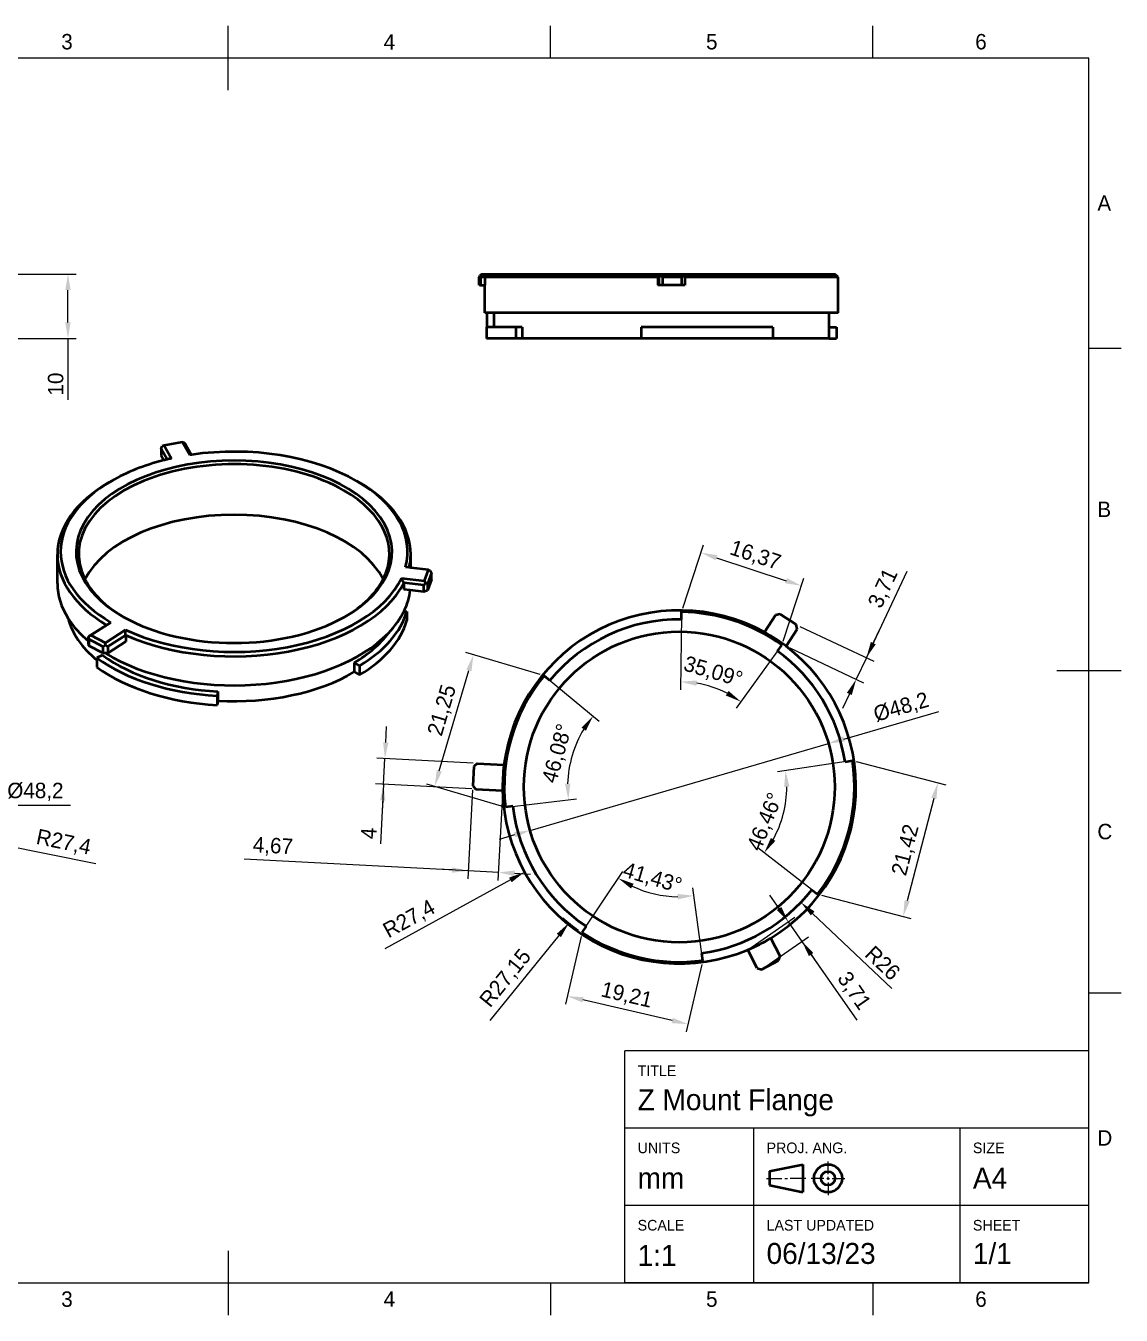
# Model space of a CAD drawing. Header units: millimetres. Extents: x 15 to 292, y 5 to 205.
# Drawn here: x 122.1 to 292, y 5 to 205 of the extents above; entities that cross this region are included whole.
import ezdxf

# ---------------------------------------------------------------- set-up
doc = ezdxf.new("R2010")
doc.units = ezdxf.units.MM
for name, color, linetype in [('Annotations', 7, 'Continuous'), ('Border', 7, 'Continuous'), ('Geometries', 7, 'Continuous')]:
    doc.layers.add(name, color=color, linetype=linetype)
doc.styles.add('Shapr0', font='txt', dxfattribs={"height": 2.3925})
doc.styles.add('Shapr1', font='txt', dxfattribs={"height": 2.3925})
doc.styles.add('Shapr2', font='txt', dxfattribs={"height": 2.3925})
doc.styles.add('Shapr4', font='txt', dxfattribs={"height": 2.3925})
doc.styles.add('Shapr6', font='txt', dxfattribs={"height": 2.3925})
doc.dimstyles.new('ISO-25', dxfattribs={"dimtxt": 2.5, "dimasz": 2.5, "dimexe": 1.25, "dimexo": 0.625, "dimtad": 1, "dimtxsty": 'Standard', "dimcen": 2.5, "dimadec": 0, "dimazin": 0, "dimtfac": 1, "dimtmove": 0, "dimatfit": 3, "dimfxl": 1, "dimarcsym": 0})

# ---------------------------------------------------------------- blocks, each defined once
blk = doc.blocks.new('*D2')
at = {"layer": 'Annotations', "color": 0, "linetype": 'Continuous', "lineweight": 15}
for p, q in [((62.47, 84.05), (59.97, 84.05)), ((64.97, 84.05), (113.17, 84.05)), ((129.02, 84.05), (115.67, 84.05))]:
    blk.add_line(p, q, dxfattribs=at)
at = {"layer": 'Annotations', "color": 0}
for points in [[(62.47, 83.63), (62.47, 84.47), (64.97, 84.05)], [(115.67, 84.47), (115.67, 83.63), (113.17, 84.05)]]:
    blk.add_solid(points, dxfattribs=at)
at = {"layer": 'Defpoints', "color": 0}
for p in [(64.97, 84.05), (113.17, 84.05)]:
    blk.add_point(p, dxfattribs=at)
at = {"layer": 'Annotations', "color": 0, "lineweight": 15, "insert": (123.6, 86.17), "char_height": 2.3925, "attachment_point": 5, "style": 'Shapr4'}
blk.add_mtext('\\A1;%%c48,2', dxfattribs=at)
blk = doc.blocks.new('*D3')
at = {"layer": 'Annotations', "color": 0, "linetype": 'Continuous', "lineweight": 15}
blk.add_line((118.36, 78.03), (132.96, 75.04), dxfattribs=at)
at = {"layer": 'Annotations', "color": 0}
blk.add_solid([(118.44, 78.44), (118.27, 77.63), (115.91, 78.54)], dxfattribs=at)
at = {"layer": 'Defpoints', "color": 0}
for p in [(89.07, 84.05), (115.91, 78.54)]:
    blk.add_point(p, dxfattribs=at)
at = {"layer": 'Annotations', "color": 0, "lineweight": 15, "insert": (127.96, 78.23), "char_height": 2.393, "attachment_point": 5, "rotation": 348.3945, "style": 'Shapr4'}
blk.add_mtext('\\A1;R27,4', dxfattribs=at)
blk = doc.blocks.new('*D4')
at = {"layer": 'Annotations', "color": 0, "linetype": 'Continuous', "lineweight": 15}
for p, q in [((177.94, 93.83), (178.07, 96.32)), ((191.48, 90.61), (176.56, 91.39)), ((177.6, 87.33), (177.81, 91.33)), ((191.27, 86.62), (176.35, 87.4)), ((177.6, 87.33), (177.11, 78.09)), ((177.47, 84.84), (177.34, 82.34))]:
    blk.add_line(p, q, dxfattribs=at)
at = {"layer": 'Annotations', "color": 0}
for points in [[(177.52, 93.85), (178.35, 93.8), (177.81, 91.33)], [(177.88, 84.82), (177.05, 84.86), (177.6, 87.33)]]:
    blk.add_solid(points, dxfattribs=at)
at = {"layer": 'Defpoints', "color": 0}
for p in [(177.81, 91.33), (192.11, 90.58), (191.9, 86.59)]:
    blk.add_point(p, dxfattribs=at)
at = {"layer": 'Annotations', "color": 0, "lineweight": 15, "insert": (175.3, 79.74), "char_height": 2.393, "attachment_point": 5, "rotation": 87, "style": 'Shapr6'}
blk.add_mtext('\\A1;4', dxfattribs=at)
blk = doc.blocks.new('*D5')
at = {"layer": 'Annotations', "color": 0, "linetype": 'Continuous', "lineweight": 15}
blk.add_line((197.26, 72.52), (177.8, 61.81), dxfattribs=at)
at = {"layer": 'Annotations', "color": 0}
blk.add_solid([(197.46, 72.15), (197.06, 72.88), (199.45, 73.73)], dxfattribs=at)
at = {"layer": 'Defpoints', "color": 0}
for p in [(223.46, 86.93), (199.45, 73.73)]:
    blk.add_point(p, dxfattribs=at)
at = {"layer": 'Annotations', "color": 0, "lineweight": 15, "insert": (181.63, 66.34), "char_height": 2.393, "attachment_point": 5, "rotation": 28.8217, "style": 'Shapr6'}
blk.add_mtext('\\A1;R27,4', dxfattribs=at)
blk = doc.blocks.new('*D6')
at = {"layer": 'Annotations', "color": 0, "linetype": 'Continuous', "lineweight": 15}
blk.add_line((204.78, 63.9), (194.09, 50.72), dxfattribs=at)
at = {"layer": 'Annotations', "color": 0, "lineweight": 15}
blk.add_arc((223.46, 86.93), 27.15, 228.3214, 234.916, dxfattribs=at)
at = {"layer": 'Annotations', "color": 0}
blk.add_solid([(205.11, 63.64), (204.46, 64.17), (206.36, 65.85)], dxfattribs=at)
at = {"layer": 'Defpoints', "color": 0}
for p in [(223.46, 86.93), (206.36, 65.85)]:
    blk.add_point(p, dxfattribs=at)
at = {"layer": 'Annotations', "color": 0, "lineweight": 15, "insert": (196.61, 57.2), "char_height": 2.393, "attachment_point": 5, "rotation": 50.9596, "style": 'Shapr6'}
blk.add_mtext('\\A1;R27,15', dxfattribs=at)
blk = doc.blocks.new('*D7')
at = {"layer": 'Annotations', "color": 0, "linetype": 'Continuous', "lineweight": 15}
blk.add_line((244.14, 67.32), (256.44, 55.65), dxfattribs=at)
at = {"layer": 'Annotations', "color": 0}
blk.add_solid([(244.43, 67.62), (243.85, 67.02), (242.32, 69.04)], dxfattribs=at)
at = {"layer": 'Defpoints', "color": 0}
for p in [(223.46, 86.93), (242.32, 69.04)]:
    blk.add_point(p, dxfattribs=at)
at = {"layer": 'Annotations', "color": 0, "lineweight": 15, "insert": (255.01, 59.63), "char_height": 2.393, "attachment_point": 5, "rotation": 316.5159, "style": 'Shapr6'}
blk.add_mtext('\\A1;R26', dxfattribs=at)
blk = doc.blocks.new('*D8')
at = {"layer": 'Annotations', "color": 0, "linetype": 'Continuous', "lineweight": 15}
for p, q in [((249, 94.37), (263.72, 98.66)), ((200.32, 80.2), (246.6, 93.67)), ((197.92, 79.5), (195.52, 78.8))]:
    blk.add_line(p, q, dxfattribs=at)
at = {"layer": 'Annotations', "color": 0}
for points in [[(248.88, 94.77), (249.12, 93.97), (246.6, 93.67)], [(198.04, 79.1), (197.8, 79.9), (200.32, 80.2)]]:
    blk.add_solid(points, dxfattribs=at)
at = {"layer": 'Defpoints', "color": 0}
for p in [(246.6, 93.67), (200.32, 80.2)]:
    blk.add_point(p, dxfattribs=at)
at = {"layer": 'Annotations', "color": 0, "lineweight": 15, "insert": (257.91, 99.18), "char_height": 2.3925, "attachment_point": 5, "rotation": 16.233, "style": 'Shapr6'}
blk.add_mtext('\\A1;%%c48,2', dxfattribs=at)
blk = doc.blocks.new('*D9')
at = {"layer": 'Annotations', "color": 0, "linetype": 'Continuous', "lineweight": 15}
for p, q in [((202.98, 103.79), (211.05, 97.14)), ((197.11, 83.87), (207.5, 85.08))]:
    blk.add_line(p, q, dxfattribs=at)
blk.add_arc((223.46, 86.93), 17.32, 148.8302, 178.3478, dxfattribs=at)
at = {"layer": 'Annotations', "color": 0}
for points in [[(208.98, 95.66), (208.3, 96.14), (210.09, 97.94)], [(205.73, 87.42), (206.57, 87.45), (206.26, 84.94)]]:
    blk.add_solid(points, dxfattribs=at)
at = {"layer": 'Defpoints', "color": 0}
for p in [(202.49, 104.19), (207.65, 94), (223.46, 86.93), (196.49, 83.8)]:
    blk.add_point(p, dxfattribs=at)
at = {"layer": 'Annotations', "color": 0, "lineweight": 15, "insert": (204.66, 92.1), "char_height": 2.3925, "attachment_point": 5, "rotation": 74.6499, "style": 'Shapr6'}
blk.add_mtext('\\A1;46,08%%d', dxfattribs=at)
blk = doc.blocks.new('*D10')
at = {"layer": 'Annotations', "color": 0, "linetype": 'Continuous', "lineweight": 15}
for p, q in [((223.8, 113.46), (223.65, 102.01)), ((238.99, 108.44), (232.28, 99.16))]:
    blk.add_line(p, q, dxfattribs=at)
blk.add_arc((223.46, 86.93), 16.32, 62.9541, 80.4799, dxfattribs=at)
at = {"layer": 'Annotations', "color": 0}
for points in [[(226.2, 103.45), (226.12, 102.62), (223.67, 103.26)], [(230.67, 101.12), (231.1, 101.83), (233.02, 100.17)]]:
    blk.add_solid(points, dxfattribs=at)
at = {"layer": 'Defpoints', "color": 0}
for p in [(223.81, 114.08), (239.35, 108.95), (230.13, 101.83), (223.46, 86.93)]:
    blk.add_point(p, dxfattribs=at)
at = {"layer": 'Annotations', "color": 0, "lineweight": 15, "insert": (228.68, 104.69), "char_height": 2.3925, "attachment_point": 5, "rotation": 343.6154, "style": 'Shapr6'}
blk.add_mtext('\\A1;35,09%%d', dxfattribs=at)
blk = doc.blocks.new('*D11')
at = {"layer": 'Annotations', "color": 0, "linetype": 'Continuous', "lineweight": 15}
for p, q in [((249.68, 90.93), (238.71, 89.26)), ((244.42, 70.68), (235.65, 77.48))]:
    blk.add_line(p, q, dxfattribs=at)
blk.add_arc((223.46, 86.93), 16.67, 330.8096, 0.0664, dxfattribs=at)
at = {"layer": 'Annotations', "color": 0}
for points in [[(240.55, 86.99), (239.72, 86.92), (239.94, 89.45)], [(237.67, 79.03), (238.36, 78.57), (236.64, 76.72)]]:
    blk.add_solid(points, dxfattribs=at)
at = {"layer": 'Defpoints', "color": 0}
for p in [(250.3, 91.02), (223.46, 86.93), (240.01, 84.95), (244.92, 70.3)]:
    blk.add_point(p, dxfattribs=at)
at = {"layer": 'Annotations', "color": 0, "lineweight": 15, "insert": (236.89, 81.49), "char_height": 2.3925, "attachment_point": 5, "rotation": 67.9541, "style": 'Shapr6'}
blk.add_mtext('\\A1;46,46%%d', dxfattribs=at)
blk = doc.blocks.new('*D12')
at = {"layer": 'Annotations', "color": 0, "linetype": 'Continuous', "lineweight": 15}
for p, q in [((208.72, 64.88), (214.69, 73.82)), ((227, 60.65), (225.56, 71.3))]:
    blk.add_line(p, q, dxfattribs=at)
blk.add_arc((223.46, 86.93), 17.03, 244.6556, 269.2454, dxfattribs=at)
at = {"layer": 'Annotations', "color": 0}
for points in [[(216.38, 71.91), (215.97, 71.18), (214, 72.78)], [(223.26, 69.49), (223.21, 70.33), (225.73, 70.06)]]:
    blk.add_solid(points, dxfattribs=at)
at = {"layer": 'Defpoints', "color": 0}
for p in [(223.46, 86.93), (221.64, 70.01), (208.37, 64.36), (227.08, 60.03)]:
    blk.add_point(p, dxfattribs=at)
at = {"layer": 'Annotations', "color": 0, "lineweight": 15, "insert": (219.26, 72.7), "char_height": 2.3925, "attachment_point": 5, "rotation": 343.5564, "style": 'Shapr6'}
blk.add_mtext('\\A1;41,43%%d', dxfattribs=at)
blk = doc.blocks.new('*D13')
at = {"layer": 'Annotations', "color": 0, "linetype": 'Continuous', "lineweight": 15}
for p, q in [((224.01, 114.68), (227.24, 124.47)), ((229.22, 122.5), (240.02, 118.93)), ((239.55, 109.54), (242.78, 119.33))]:
    blk.add_line(p, q, dxfattribs=at)
at = {"layer": 'Annotations', "color": 0}
for points in [[(229.35, 122.89), (229.09, 122.1), (226.85, 123.28)], [(239.89, 118.53), (240.15, 119.33), (242.39, 118.15)]]:
    blk.add_solid(points, dxfattribs=at)
at = {"layer": 'Defpoints', "color": 0}
for p in [(242.39, 118.15), (223.81, 114.08), (239.35, 108.95)]:
    blk.add_point(p, dxfattribs=at)
at = {"layer": 'Annotations', "color": 0, "lineweight": 15, "insert": (235.23, 122.75), "char_height": 2.393, "attachment_point": 5, "rotation": 341.717, "style": 'Shapr6'}
blk.add_mtext('\\A1;16,37', dxfattribs=at)
blk = doc.blocks.new('*D14')
at = {"layer": 'Annotations', "color": 0, "linetype": 'Continuous', "lineweight": 15}
for p, q in [((201.9, 104.36), (190.34, 107.77)), ((186.24, 89.43), (190.83, 105.01)), ((195.89, 83.98), (184.33, 87.38))]:
    blk.add_line(p, q, dxfattribs=at)
at = {"layer": 'Annotations', "color": 0}
for points in [[(191.23, 104.9), (190.43, 105.13), (191.54, 107.41)], [(185.84, 89.54), (186.64, 89.31), (185.53, 87.03)]]:
    blk.add_solid(points, dxfattribs=at)
at = {"layer": 'Defpoints', "color": 0}
for p in [(191.54, 107.41), (202.49, 104.19), (196.49, 83.8)]:
    blk.add_point(p, dxfattribs=at)
at = {"layer": 'Annotations', "color": 0, "lineweight": 15, "insert": (186.79, 98.8), "char_height": 2.393, "attachment_point": 5, "rotation": 73.589, "style": 'Shapr6'}
blk.add_mtext('\\A1;21,25', dxfattribs=at)
blk = doc.blocks.new('*D15')
at = {"layer": 'Annotations', "color": 0, "linetype": 'Continuous', "lineweight": 15}
for p, q in [((208.23, 63.75), (205.8, 53.27)), ((226.94, 59.42), (224.51, 48.93)), ((222.36, 50.71), (208.52, 53.92))]:
    blk.add_line(p, q, dxfattribs=at)
at = {"layer": 'Annotations', "color": 0}
for points in [[(208.61, 54.33), (208.42, 53.52), (206.08, 54.49)], [(222.26, 50.31), (222.45, 51.12), (224.79, 50.15)]]:
    blk.add_solid(points, dxfattribs=at)
at = {"layer": 'Defpoints', "color": 0}
for p in [(208.37, 64.36), (227.08, 60.03), (206.08, 54.49)]:
    blk.add_point(p, dxfattribs=at)
at = {"layer": 'Annotations', "color": 0, "lineweight": 15, "insert": (215.29, 54.53), "char_height": 2.393, "attachment_point": 5, "rotation": 346.9505, "style": 'Shapr6'}
blk.add_mtext('\\A1;19,21', dxfattribs=at)
blk = doc.blocks.new('*D16')
at = {"layer": 'Annotations', "color": 0, "linetype": 'Continuous', "lineweight": 15}
for p, q in [((250.9, 90.87), (264.78, 87.26)), ((262.94, 85.16), (258.81, 69.27)), ((245.52, 70.14), (259.39, 66.54))]:
    blk.add_line(p, q, dxfattribs=at)
at = {"layer": 'Annotations', "color": 0}
for points in [[(263.34, 85.05), (262.54, 85.26), (263.57, 87.58)], [(258.41, 69.38), (259.21, 69.17), (258.18, 66.85)]]:
    blk.add_solid(points, dxfattribs=at)
at = {"layer": 'Defpoints', "color": 0}
for p in [(250.3, 91.02), (244.92, 70.3), (258.18, 66.85)]:
    blk.add_point(p, dxfattribs=at)
at = {"layer": 'Annotations', "color": 0, "lineweight": 15, "insert": (258.66, 77.14), "char_height": 2.393, "attachment_point": 5, "rotation": 75.438, "style": 'Shapr6'}
blk.add_mtext('\\A1;21,42', dxfattribs=at)
blk = doc.blocks.new('*D21')
at = {"layer": 'Annotations', "color": 0, "linetype": 'Continuous', "lineweight": 15}
for p, q in [((103.06, 166.5), (129.9, 166.5)), ((128.65, 159), (128.65, 164)), ((90.03, 156.5), (129.9, 156.5)), ((128.65, 156.5), (128.65, 146.96))]:
    blk.add_line(p, q, dxfattribs=at)
at = {"layer": 'Annotations', "color": 0}
for points in [[(129.06, 164), (128.23, 164), (128.65, 166.5)], [(128.23, 159), (129.06, 159), (128.65, 156.5)]]:
    blk.add_solid(points, dxfattribs=at)
at = {"layer": 'Defpoints', "color": 0}
for p in [(102.44, 166.5), (128.65, 166.5), (89.4, 156.5)]:
    blk.add_point(p, dxfattribs=at)
at = {"layer": 'Annotations', "color": 0, "lineweight": 15, "insert": (126.75, 149.43), "char_height": 2.393, "attachment_point": 5, "rotation": 90, "style": 'Shapr2'}
blk.add_mtext('\\A1;10', dxfattribs=at)
blk = doc.blocks.new('*D23')
at = {"layer": 'Annotations', "color": 0, "linetype": 'Continuous', "lineweight": 15}
for p, q in [((191.39, 86.49), (190.67, 72.68)), ((196.03, 85.74), (195.34, 72.43)), ((190.73, 73.93), (155.98, 75.75)), ((188.24, 74.06), (185.74, 74.19)), ((195.4, 73.68), (190.73, 73.93)), ((197.9, 73.55), (200.39, 73.42))]:
    blk.add_line(p, q, dxfattribs=at)
at = {"layer": 'Annotations', "color": 0}
for points in [[(188.22, 73.64), (188.26, 74.47), (190.73, 73.93)], [(197.92, 73.97), (197.88, 73.13), (195.4, 73.68)]]:
    blk.add_solid(points, dxfattribs=at)
at = {"layer": 'Defpoints', "color": 0}
for p in [(191.43, 87.11), (196.07, 86.37), (190.73, 73.93)]:
    blk.add_point(p, dxfattribs=at)
at = {"layer": 'Annotations', "color": 0, "lineweight": 15, "insert": (160.43, 77.64), "char_height": 2.393, "attachment_point": 5, "rotation": 357, "style": 'Shapr6'}
blk.add_mtext('\\A1;4,67', dxfattribs=at)
blk = doc.blocks.new('*D24')
at = {"layer": 'Annotations', "color": 0, "linetype": 'Continuous', "lineweight": 15}
for p, q in [((238.94, 68.09), (237.52, 70.15)), ((234.6, 62.03), (241.4, 66.75)), ((240.37, 66.04), (242.48, 62.99)), ((236.71, 58.99), (243.51, 63.71)), ((242.48, 62.99), (250.98, 50.74)), ((243.91, 60.94), (245.33, 58.88))]:
    blk.add_line(p, q, dxfattribs=at)
at = {"layer": 'Annotations', "color": 0}
for points in [[(238.6, 67.85), (239.29, 68.33), (240.37, 66.04)], [(244.25, 61.18), (243.57, 60.7), (242.48, 62.99)]]:
    blk.add_solid(points, dxfattribs=at)
at = {"layer": 'Defpoints', "color": 0}
for p in [(242.48, 62.99), (234.08, 61.68), (236.2, 58.63)]:
    blk.add_point(p, dxfattribs=at)
at = {"layer": 'Annotations', "color": 0, "lineweight": 15, "insert": (250.45, 55.24), "char_height": 2.393, "attachment_point": 5, "rotation": 304.7518, "style": 'Shapr6'}
blk.add_mtext('\\A1;3,71', dxfattribs=at)
blk = doc.blocks.new('*D25')
at = {"layer": 'Annotations', "color": 0, "linetype": 'Continuous', "lineweight": 15}
for p, q in [((252.48, 106.98), (258.82, 120.42)), ((242.17, 111.85), (253.62, 106.45)), ((253.55, 109.24), (254.62, 111.51)), ((240.59, 108.5), (252.03, 103.1)), ((252.48, 106.98), (250.9, 103.63)), ((249.84, 101.37), (248.77, 99.11))]:
    blk.add_line(p, q, dxfattribs=at)
at = {"layer": 'Annotations', "color": 0}
for points in [[(253.17, 109.42), (253.93, 109.07), (252.48, 106.98)], [(250.21, 101.19), (249.46, 101.55), (250.9, 103.63)]]:
    blk.add_solid(points, dxfattribs=at)
at = {"layer": 'Defpoints', "color": 0}
for p in [(241.6, 112.12), (240.02, 108.76), (250.9, 103.63)]:
    blk.add_point(p, dxfattribs=at)
at = {"layer": 'Annotations', "color": 0, "lineweight": 15, "insert": (255.19, 117.7), "char_height": 2.393, "attachment_point": 5, "rotation": 64.7518, "style": 'Shapr6'}
blk.add_mtext('\\A1;3,71', dxfattribs=at)
blk = doc.blocks.new('*U26')
at = {"layer": 'Border', "linetype": 'Continuous', "lineweight": 15}
for p, q in [((287, 46), (215, 46)), ((215, 10), (215, 46)), ((287, 10), (287, 46)), ((287, 34), (215, 34)), ((235, 10), (235, 34)), ((267, 10), (267, 34)), ((246.53, 26.88), (246.53, 28.83)), ((237, 26.23), (239.38, 26.23)), ((239.82, 26.23), (240.25, 26.23)), ((243.07, 26.23), (240.68, 26.23)), ((245.88, 26.23), (243.93, 26.23)), ((246.32, 26.23), (246.75, 26.23)), ((246.53, 26.02), (246.53, 26.45)), ((247.18, 26.23), (249.13, 26.23)), ((246.53, 25.58), (246.53, 23.63)), ((287, 22), (215, 22)), ((287, 10), (215, 10))]:
    blk.add_line(p, q, dxfattribs=at)
at = {"layer": 'Border', "linetype": 'Continuous', "lineweight": 40}
for p, q in [((237.43, 27.32), (242.63, 28.4)), ((242.63, 28.4), (242.63, 24.07)), ((237.43, 27.32), (237.43, 25.15)), ((237.43, 25.15), (242.63, 24.07))]:
    blk.add_line(p, q, dxfattribs=at)
for radius in [2.17, 1.08]:
    blk.add_circle((246.53, 26.23), radius, dxfattribs=at)

msp = doc.modelspace()

# ---------------------------------------------------------------- linework, layer by layer
at = {"layer": 'Border', "linetype": 'Continuous', "lineweight": 15}
for p, q in [((153.5, 195), (153.5, 205)), ((203.5, 200), (203.5, 205)), ((253.5, 200), (253.5, 205)), ((287, 200), (20, 200)), ((287, 10), (287, 200)), ((287, 155), (292, 155)), ((282, 105), (292, 105)), ((287, 55), (292, 55)), ((153.5, 15), (153.5, 5)), ((20, 10), (287, 10)), ((203.5, 10), (203.5, 5)), ((253.5, 10), (253.5, 5))]:
    msp.add_line(p, q, dxfattribs=at)
at = {"layer": 'Geometries', "linetype": 'Continuous', "lineweight": 40}
for p, q in [((192.508, 166.25), (192.399, 166)), ((192.399, 164.75), (192.399, 166)), ((192.844, 166.5), (192.508, 166.25)), ((192.617, 166), (192.508, 166.25)), ((192.617, 166), (192.617, 164.75)), ((193.301, 166), (192.617, 166)), ((192.844, 166.5), (193.801, 166.5)), ((193.801, 166.5), (193.301, 166)), ((220.134, 166), (193.301, 166)), ((193.301, 166), (193.301, 164.75)), ((193.801, 166.5), (220.609, 166.5)), ((220.352, 166), (220.134, 166)), ((220.134, 166), (220.134, 164.75)), ((220.615, 166.25), (220.352, 166)), ((220.352, 164.75), (220.352, 166)), ((220.609, 166.5), (220.852, 166.5)), ((220.615, 166.25), (220.852, 166.5)), ((220.878, 166), (220.615, 166.25)), ((220.852, 166.5), (223.848, 166.5)), ((220.878, 166), (220.878, 164.75)), ((223.874, 166), (220.878, 166)), ((224.11, 166.25), (223.848, 166.5)), ((223.848, 166.5), (247.601, 166.5)), ((224.11, 166.25), (223.874, 166)), ((223.874, 164.75), (223.874, 166)), ((224.347, 166), (224.11, 166.25)), ((224.347, 166), (224.347, 164.75)), ((248.101, 166), (224.347, 166)), ((248.101, 166), (247.601, 166.5)), ((248.101, 160.5), (248.101, 166)), ((192.617, 164.75), (192.399, 164.75)), ((192.617, 164.75), (193.301, 164.75)), ((193.301, 160.5), (193.301, 164.75)), ((220.352, 164.75), (220.134, 164.75)), ((220.878, 164.75), (220.352, 164.75)), ((223.874, 164.75), (220.878, 164.75)), ((224.347, 164.75), (223.874, 164.75)), ((193.635, 160.5), (193.301, 160.5)), ((193.635, 160.5), (193.635, 158.25)), ((194.701, 160.5), (193.635, 160.5)), ((194.701, 160.5), (194.701, 158.25)), ((246.701, 160.5), (194.701, 160.5)), ((246.701, 158.25), (246.701, 160.5)), ((248.101, 160.5), (246.701, 160.5)), ((193.551, 158.25), (193.551, 156.5)), ((193.635, 158.25), (193.551, 158.25)), ((194.701, 158.25), (193.635, 158.25)), ((198.131, 158.25), (194.701, 158.25)), ((198.131, 158.25), (198.131, 156.5)), ((199.087, 158.25), (198.131, 158.25)), ((199.087, 158.25), (199.087, 156.5)), ((217.568, 158.25), (217.568, 156.5)), ((237.952, 158.25), (217.568, 158.25)), ((237.952, 158.25), (237.952, 156.5)), ((246.701, 156.5), (246.701, 158.25)), ((246.701, 158.25), (247.849, 158.25)), ((247.849, 158.25), (247.849, 156.5)), ((198.131, 156.5), (193.551, 156.5)), ((199.087, 156.5), (198.131, 156.5)), ((217.568, 156.5), (199.087, 156.5)), ((237.952, 156.5), (217.568, 156.5)), ((246.701, 156.5), (237.952, 156.5)), ((246.701, 156.5), (247.849, 156.5)), ((146.41, 140.426), (143.557, 139.89)), ((147.535, 138.426), (146.41, 140.426)), ((146.41, 140.426), (146.57, 140.403)), ((146.57, 140.403), (146.886, 140.107)), ((146.886, 140.107), (147.808, 138.467)), ((143.081, 139.393), (143.242, 139.779)), ((144.014, 137.735), (143.081, 139.393)), ((143.081, 139.393), (143.081, 138.372)), ((143.081, 138.372), (143.51, 137.61)), ((143.557, 139.89), (143.242, 139.779)), ((143.557, 139.89), (144.682, 137.891)), ((135.387, 134.393), (135.034, 134.189)), ((173.783, 134.189), (173.43, 134.393)), ((127.008, 118.512), (127.008, 123.003)), ((181.808, 120.934), (181.808, 123.003)), ((181.579, 120.962), (180.992, 121.034)), ((181.808, 120.934), (181.579, 120.962)), ((184.554, 120.597), (181.808, 120.934)), ((183.93, 118.903), (184.554, 120.597)), ((185.043, 120.128), (184.419, 118.434)), ((184.554, 120.597), (184.85, 120.504)), ((184.85, 120.504), (185.043, 120.128)), ((185.043, 119.108), (185.043, 120.128)), ((180.368, 119.34), (183.93, 118.903)), ((180.722, 118.593), (180.722, 117.572)), ((183.826, 118.212), (180.722, 118.593)), ((184.123, 118.527), (183.826, 118.212)), ((183.826, 117.191), (183.826, 118.212)), ((183.93, 118.903), (184.123, 118.527)), ((184.419, 118.434), (184.123, 118.527)), ((185.043, 119.108), (184.419, 117.414)), ((184.419, 118.434), (184.419, 117.414)), ((181.746, 117.447), (180.722, 117.572)), ((183.826, 117.191), (181.746, 117.447)), ((184.419, 117.414), (183.826, 117.191)), ((180.779, 114.217), (181.211, 114.176)), ((181.211, 114.176), (181.211, 112.747)), ((223.794, 112.932), (223.809, 114.082)), ((131.845, 110.26), (134.637, 112.05)), ((135.322, 112.467), (132.216, 110.475)), ((134.637, 112.05), (135.322, 112.467)), ((238.394, 113.603), (236.666, 110.942)), ((239.086, 113.75), (238.394, 113.603)), ((241.602, 112.116), (239.086, 113.75)), ((241.749, 111.424), (241.602, 112.116)), ((131.845, 109.537), (131.845, 110.26)), ((131.863, 110.26), (131.845, 110.26)), ((131.863, 110.26), (132.216, 110.475)), ((131.882, 109.852), (131.863, 110.26)), ((132.216, 110.475), (134.446, 109.316)), ((134.446, 109.316), (137.552, 111.308)), ((137.609, 110.505), (134.817, 108.715)), ((137.609, 110.505), (137.609, 109.485)), ((241.749, 111.424), (240.021, 108.763)), ((131.845, 109.239), (131.845, 109.537)), ((131.882, 108.832), (131.845, 109.239)), ((134.111, 108.693), (131.882, 109.852)), ((131.882, 109.852), (131.882, 108.832)), ((134.111, 107.673), (131.882, 108.832)), ((134.464, 108.908), (134.111, 108.693)), ((134.111, 107.673), (134.111, 108.693)), ((134.464, 108.908), (134.446, 109.316)), ((134.817, 108.715), (134.464, 108.908)), ((134.817, 107.694), (137.609, 109.485)), ((134.817, 108.715), (134.817, 107.694)), ((238.679, 108.014), (239.353, 108.947)), ((134.025, 107.356), (133.123, 106.944)), ((133.123, 106.944), (133.123, 106.625)), ((133.123, 106.625), (133.123, 105.515)), ((134.435, 107.682), (134.111, 107.673)), ((134.817, 107.694), (134.435, 107.682)), ((173.028, 106.198), (173.028, 104.769)), ((173.028, 106.198), (173.852, 105.734)), ((173.028, 104.769), (173.852, 104.305)), ((173.852, 105.734), (173.852, 104.305)), ((203.383, 103.454), (202.495, 104.185)), ((151.893, 101.734), (151.782, 101.073)), ((151.782, 101.073), (151.782, 99.644)), ((151.893, 100.305), (151.782, 99.644)), ((151.893, 101.734), (151.893, 100.305)), ((191.582, 90.107), (191.425, 87.111)), ((192.108, 90.58), (191.582, 90.107)), ((192.108, 90.58), (196.275, 90.362)), ((249.163, 90.852), (250.3, 91.025)), ((191.425, 87.111), (191.898, 86.586)), ((191.898, 86.586), (196.066, 86.367)), ((197.634, 83.934), (196.491, 83.801)), ((244.007, 71.002), (244.916, 70.298)), ((209.009, 65.32), (208.37, 64.364)), ((239.089, 60.666), (237.648, 63.494)), ((226.928, 61.167), (227.082, 60.027)), ((235.525, 58.851), (234.084, 61.678)), ((238.87, 59.994), (239.089, 60.666)), ((235.525, 58.851), (236.197, 58.632)), ((236.197, 58.632), (238.87, 59.994))]:
    msp.add_line(p, q, dxfattribs=at)
at = {"layer": 'Geometries', "linetype": 'Continuous', "lineweight": 40, "flags": 128}
for points in [[(220.134, 166), (220.253, 166.125), (220.372, 166.25), (220.49, 166.375), (220.609, 166.5)], [(180.722, 118.593), (180.634, 118.78), (180.546, 118.967), (180.457, 119.153), (180.368, 119.34)], [(137.609, 110.505), (137.594, 110.706), (137.58, 110.906), (137.565, 111.107), (137.552, 111.308)]]:
    msp.add_lwpolyline(points, dxfattribs=at)
at = {"layer": 'Geometries', "linetype": 'Continuous', "lineweight": 40}
msp.add_circle((223.46, 86.934), 24.1, dxfattribs=at)
for radius, start, end in [(27.4, 61.1859, 172.8141), (27.15, 54.171, 89.263), (26, 89.263, 140.551), (27.4, 52.8141, 61.1859), (27.4, 301.1859, 52.8141), (26, 8.666, 54.171), (27.15, 140.551, 186.627), (27.4, 172.8141, 181.1859), (27.15, 322.21, 8.666), (27.4, 181.1859, 292.8141), (26, 186.627, 236.235), (26, 277.666, 322.21), (27.15, 236.235, 277.666), (27.4, 292.8141, 301.1859)]:
    msp.add_arc((223.46, 86.934), radius, start, end, dxfattribs=at)
for centre, major_axis, start_param, end_param in [((154.408, 123.084), (-24.1, 0), 3.9269908, 6.5687185), ((154.408, 123.411), (-26.9, 0), 4.9602733, 4.9707572), ((154.408, 123.411), (-26.9, 0), 3.9269908, 4.9602733), ((154.408, 123.411), (24.5, 0), 5.4895902, 10.2183731), ((154.408, 123.411), (-26.9, 0), 5.1295099, 5.4977871), ((154.408, 123.411), (-26.9, 0), 5.1091144, 5.1295099), ((154.408, 123.411), (-26.9, 0), 5.0823393, 5.1091144), ((154.408, 123.411), (-26.9, 0), 5.4977871, 7.0651523), ((154.408, 123.003), (27.4, 0), 2.3561945, 3.1415927), ((154.408, 123.411), (-26.9, 0), 2.9879442, 3.9269908), ((154.408, 123.003), (27.4, 0), 0, 0.7853982), ((154.408, 123.084), (-24.1, 0), 2.8560595, 3.9269908), ((154.408, 115.246), (24.1, 0), 0.2855332, 2.8560595), ((154.408, 123.003), (27.4, 0), 3.1415927, 3.906293), ((154.408, 123.003), (27.4, 0), 6.1538187, 6.2831853), ((154.408, 118.512), (27.4, 0), 3.1415927, 3.4931837), ((154.408, 123.084), (-24.1, 0), 0.2855332, 0.7771335), ((154.408, 123.411), (-26.9, 0), 0.8935491, 2.8763621), ((154.408, 123.003), (27.4, 0), 4.0524084, 6.0006881), ((154.408, 123.084), (-24.1, 0), 2.3644592, 2.8560595), ((154.408, 118.512), (27.4, 0), 6.0082223, 6.2157948), ((154.408, 116.675), (27.15, 0), 5.5106502, 6.1231212), ((154.408, 118.512), (27.4, 0), 5.7747597, 6.0082223), ((154.408, 118.512), (27.4, 0), 3.4931837, 3.7448357), ((154.408, 115.246), (26, 0), 3.2874744, 3.7533111), ((154.408, 123.411), (24.5, 0), 3.9351878, 5.4895902), ((154.408, 115.246), (27.15, 0), 5.5106502, 6.1231212), ((154.408, 118.512), (27.4, 0), 3.8955924, 5.7747597), ((154.408, 116.675), (26, 0), 5.5106502, 5.8818682), ((154.408, 116.675), (27.15, 0), 3.8113278, 4.6155058), ((154.408, 116.675), (26, 0), 3.8113278, 4.6155058), ((154.408, 115.246), (27.15, 0), 3.8113278, 4.6155058), ((154.408, 115.246), (26, 0), 4.6155058, 5.5106502)]:
    msp.add_ellipse(centre, major_axis=major_axis, ratio=0.5773503, start_param=start_param, end_param=end_param, dxfattribs=at)

# ---------------------------------------------------------------- block references
msp.add_blockref('*U26', (0, 0))

# ---------------------------------------------------------------- texts
at = {"layer": 'Border', "linetype": 'Continuous', "lineweight": 15, "char_height": 2.393, "width": 2.3925, "style": 'Shapr0'}
for s, insert, attachment_point in [('3', (128.5, 201.304), 8), ('4', (178.5, 201.304), 8), ('5', (228.5, 201.304), 8), ('6', (270.25, 201.304), 8), ('A', (288.304, 177.5), 4), ('B', (288.304, 130), 4), ('C', (288.304, 80), 4), ('D', (288.304, 32.5), 4), ('3', (128.5, 8.696), 2), ('4', (178.5, 8.696), 2), ('5', (228.5, 8.696), 2), ('6', (270.25, 8.696), 2)]:
    msp.add_mtext(s, dxfattribs=dict(at, insert=insert, attachment_point=attachment_point))
at = {"layer": 'Border', "linetype": 'Continuous', "lineweight": 15, "attachment_point": 1, "style": 'Shapr1'}
for s, insert, char_height in [('TITLE', (217, 43.75), 1.65), ('Z Mount Flange', (217, 40.052), 3.25), ('UNITS', (217, 31.783), 1.65), ('PROJ. ANG.', (237, 31.783), 1.65), ('SIZE', (269, 31.783), 1.65), ('mm', (217, 27.9), 3.25), ('A4', (269, 27.9), 3.25), ('SCALE', (217, 19.783), 1.65), ('LAST UPDATED', (237, 19.783), 1.65), ('SHEET', (269, 19.783), 1.65), ('06/13/23', (237, 16.204), 3.25), ('1/1', (269, 16.204), 3.25), ('1:1', (217, 15.9), 3.25)]:
    msp.add_mtext(s, dxfattribs=dict(at, insert=insert, char_height=char_height))

# ---------------------------------------------------------------- dimensions: what is measured, and where the dimension line sits
at = {"layer": 'Annotations', "linetype": 'Continuous', "lineweight": 15}
for base, p1, p2, angle, override, picture, middle, dimtype in [((128.646, 166.5), (89.402, 156.5), (102.437, 166.5), 270, {"dimscale": 1, "dimgap": 0.7, "dimdec": 2, "dimlfac": 1, "dimrnd": 0.01, "dimzin": 8, "dimdsep": 44, "dimtxsty": 'Shapr2', "dimse1": 0, "dimse2": 0, "dimadec": 2, "dimtol": 0, "dimlim": 0, "dimtp": 0, "dimtm": 0, "dimtfac": 0.6, "dimtdec": 8, "dimfrac": 2, "dimtolj": 1, "dimlwd": 15, "dimlwe": 15}, '*D21', (128.646, 149.429), 160), ((242.392, 118.146), (223.809, 114.082), (239.353, 108.947), 341.717, {"dimscale": 1, "dimgap": 0.7, "dimdec": 2, "dimlfac": 1, "dimrnd": 0.01, "dimzin": 8, "dimdsep": 44, "dimtxsty": 'Shapr6', "dimadec": 2, "dimtol": 0, "dimlim": 0, "dimtp": 0, "dimtm": 0, "dimtfac": 0.6, "dimtdec": 8, "dimfrac": 2, "dimtolj": 1, "dimlwd": 15, "dimlwe": 15}, '*D13', (234.569, 120.731), 161), ((250.904, 103.631), (241.602, 112.116), (240.021, 108.763), 244.75175, {"dimscale": 1, "dimgap": 0.7, "dimdec": 2, "dimlfac": 1, "dimrnd": 0.01, "dimzin": 8, "dimdsep": 44, "dimtxsty": 'Shapr6', "dimadec": 2, "dimtol": 0, "dimlim": 0, "dimtp": 0, "dimtm": 0, "dimtfac": 0.6, "dimtdec": 8, "dimfrac": 2, "dimtolj": 1, "dimlwd": 15, "dimlwe": 15}, '*D25', (257.112, 116.795), 161), ((191.536, 107.413), (196.491, 83.801), (202.495, 104.185), 73.589, {"dimscale": 1, "dimgap": 0.7, "dimdec": 2, "dimlfac": 1, "dimrnd": 0.01, "dimzin": 8, "dimdsep": 44, "dimtxsty": 'Shapr6', "dimadec": 2, "dimtol": 0, "dimlim": 0, "dimtp": 0, "dimtm": 0, "dimtfac": 0.6, "dimtdec": 8, "dimfrac": 2, "dimtolj": 1, "dimlwd": 15, "dimlwe": 15}, '*D14', (188.823, 98.2), 161), ((177.807, 91.329), (191.898, 86.586), (192.108, 90.58), 87, {"dimscale": 1, "dimgap": 0.7, "dimdec": 2, "dimlfac": 1, "dimrnd": 0.01, "dimzin": 8, "dimdsep": 44, "dimtxsty": 'Shapr6', "dimse1": 0, "dimse2": 0, "dimadec": 2, "dimtol": 0, "dimlim": 0, "dimtp": 0, "dimtm": 0, "dimtfac": 0.6, "dimtdec": 8, "dimfrac": 2, "dimtolj": 1, "dimlwd": 15, "dimlwe": 15}, '*D4', (177.195, 79.644), 160), ((258.1827, 66.8511), (250.3, 91.025), (244.9155, 70.2975), 255.438, {"dimscale": 1, "dimgap": 0.7, "dimdec": 2, "dimlfac": 1, "dimrnd": 0.01, "dimzin": 8, "dimdsep": 44, "dimtxsty": 'Shapr6', "dimadec": 2, "dimtol": 0, "dimlim": 0, "dimtp": 0, "dimtm": 0, "dimtfac": 0.6, "dimtdec": 8, "dimfrac": 2, "dimtolj": 1, "dimlwd": 15, "dimlwe": 15}, '*D16', (260.7178, 76.6096), 161), ((190.734, 73.926), (196.066, 86.367), (191.425, 87.111), 357, {"dimscale": 1, "dimgap": 0.7, "dimdec": 2, "dimlfac": 1, "dimrnd": 0.01, "dimzin": 8, "dimdsep": 44, "dimtxsty": 'Shapr6', "dimse1": 0, "dimse2": 0, "dimadec": 2, "dimtol": 0, "dimlim": 0, "dimtp": 0, "dimtm": 0, "dimtfac": 0.6, "dimtdec": 8, "dimfrac": 2, "dimtolj": 1, "dimlwd": 15, "dimlwe": 15}, '*D23', (160.318, 75.52), 160), ((242.482, 62.993), (234.084, 61.678), (236.197, 58.632), 304.75175, {"dimscale": 1, "dimgap": 0.7, "dimdec": 2, "dimlfac": 1, "dimrnd": 0.01, "dimzin": 8, "dimdsep": 44, "dimtxsty": 'Shapr6', "dimadec": 2, "dimtol": 0, "dimlim": 0, "dimtp": 0, "dimtm": 0, "dimtfac": 0.6, "dimtdec": 8, "dimfrac": 2, "dimtolj": 1, "dimlwd": 15, "dimlwe": 15}, '*D24', (248.701, 54.029), 161), ((206.081, 54.486), (227.082, 60.027), (208.37, 64.364), 166.9505, {"dimscale": 1, "dimgap": 0.7, "dimdec": 2, "dimlfac": 1, "dimrnd": 0.01, "dimzin": 8, "dimdsep": 44, "dimtxsty": 'Shapr6', "dimadec": 2, "dimtol": 0, "dimlim": 0, "dimtp": 0, "dimtm": 0, "dimtfac": 0.6, "dimtdec": 8, "dimfrac": 2, "dimtolj": 1, "dimlwd": 15, "dimlwe": 15}, '*D15', (214.807, 52.463), 161)]:
    dim = msp.add_linear_dim(base=base, p1=p1, p2=p2, angle=angle, dimstyle='ISO-25', override=override, dxfattribs=at)
    dim.commit()
    dim.dimension.update_dxf_attribs({"geometry": picture, "text_midpoint": middle, "dimtype": dimtype})
for base, center, p1, p2, picture, middle in [((230.134, 101.832), (223.46, 86.934), (239.353, 108.947), (223.809, 114.082), '*D10', (228.065, 102.596)), ((207.652, 94.002), (223.46, 86.934), (202.495, 104.185), (196.491, 83.801), '*D9', (206.761, 91.518)), ((240.0142, 84.9545), (223.4599, 86.9342), (244.9155, 70.2975), (250.3, 91.025), '*D11', (238.9131, 80.6763)), ((221.638, 70.006), (223.46, 86.934), (208.37, 64.364), (227.082, 60.027), '*D12', (218.64, 70.605))]:
    dim = msp.add_angular_dim_3p(base=base, center=center, p1=p1, p2=p2, dimstyle='ISO-25', override={"dimscale": 1, "dimgap": 0.7, "dimlfac": 1, "dimrnd": 0.01, "dimdsep": 44, "dimtxsty": 'Shapr6', "dimaunit": 0, "dimadec": 2, "dimazin": 2, "dimtol": 0, "dimlim": 0, "dimtp": 0, "dimtm": 0, "dimtfac": 0.6, "dimtdec": 8, "dimfrac": 2, "dimtolj": 1, "dimlwd": 15, "dimlwe": 15}, dxfattribs=at)
    dim.commit()
    dim.dimension.update_dxf_attribs({"geometry": picture, "text_midpoint": middle, "dimtype": 165})
dim = msp.add_diameter_dim_2p(p1=(200.321, 80.197), p2=(246.599, 93.671), dimstyle='ISO-25', override={"dimscale": 1, "dimgap": 0.7, "dimdec": 2, "dimlfac": 1, "dimrnd": 0.01, "dimzin": 8, "dimdsep": 44, "dimtxsty": 'Shapr6', "dimcen": 2.5, "dimadec": 2, "dimtol": 0, "dimlim": 0, "dimtp": 0, "dimtm": 0, "dimtfac": 0.6, "dimtdec": 8, "dimtofl": 1, "dimfrac": 2, "dimtolj": 1, "dimlwd": 15, "dimlwe": 15}, dxfattribs=at)
dim.commit()
dim.dimension.update_dxf_attribs({"geometry": '*D8', "text_midpoint": (258.508, 97.139), "dimtype": 163})
dim = msp.add_diameter_dim_2p(p1=(64.967, 84.049), p2=(113.167, 84.049), dimstyle='ISO-25', override={"dimscale": 1, "dimgap": 0.7, "dimdec": 2, "dimlfac": 1, "dimrnd": 0.01, "dimzin": 8, "dimdsep": 44, "dimtxsty": 'Shapr4', "dimcen": 2.5, "dimadec": 2, "dimtol": 0, "dimlim": 0, "dimtp": 0, "dimtm": 0, "dimtfac": 0.6, "dimtdec": 8, "dimtofl": 1, "dimfrac": 2, "dimtolj": 1, "dimlwd": 15, "dimlwe": 15}, dxfattribs=at)
dim.commit()
dim.dimension.update_dxf_attribs({"geometry": '*D2', "text_midpoint": (123.595, 86.173)})
for center, mpoint, override, picture, middle in [((223.46, 86.934), (199.454, 73.725), {"dimscale": 1, "dimgap": 0.7, "dimdec": 2, "dimlfac": 1, "dimrnd": 0.01, "dimzin": 8, "dimdsep": 44, "dimtxsty": 'Shapr6', "dimcen": 0, "dimadec": 2, "dimtol": 0, "dimlim": 0, "dimtp": 0, "dimtm": 0, "dimtfac": 0.6, "dimtdec": 8, "dimtofl": 0, "dimfrac": 2, "dimtolj": 1, "dimlwd": 15, "dimlwe": 15}, '*D5', (182.656, 64.482)), ((223.46, 86.934), (206.359, 65.847), {"dimscale": 1, "dimgap": 0.7, "dimdec": 2, "dimlfac": 1, "dimrnd": 0.01, "dimzin": 8, "dimdsep": 44, "dimtxsty": 'Shapr6', "dimcen": 0, "dimadec": 2, "dimtol": 0, "dimlim": 0, "dimtp": 0, "dimtm": 0, "dimtfac": 0.6, "dimtdec": 8, "dimtofl": 0, "dimfrac": 2, "dimtolj": 1, "dimlwd": 15, "dimlwe": 15}, '*D6', (198.263, 55.863)), ((223.46, 86.934), (242.325, 69.042), {"dimscale": 1, "dimgap": 0.7, "dimdec": 2, "dimlfac": 1, "dimrnd": 0.01, "dimzin": 8, "dimdsep": 44, "dimtxsty": 'Shapr6', "dimcen": 0, "dimadec": 2, "dimtol": 0, "dimlim": 0, "dimtp": 0, "dimtm": 0, "dimtfac": 0.6, "dimtdec": 8, "dimtofl": 0, "dimfrac": 2, "dimtolj": 1, "dimlwd": 15, "dimlwe": 15}, '*D7', (253.7, 58.253)), ((89.067, 84.049), (115.907, 78.537), {"dimscale": 1, "dimgap": 0.7, "dimdec": 2, "dimlfac": 1, "dimrnd": 0.01, "dimzin": 8, "dimdsep": 44, "dimtxsty": 'Shapr4', "dimcen": 0, "dimadec": 2, "dimtol": 0, "dimlim": 0, "dimtp": 0, "dimtm": 0, "dimtfac": 0.6, "dimtdec": 8, "dimtofl": 0, "dimfrac": 2, "dimtolj": 1, "dimlwd": 15, "dimlwe": 15}, '*D3', (127.529, 76.15))]:
    dim = msp.add_radius_dim(center=center, mpoint=mpoint, dimstyle='ISO-25', override=override, dxfattribs=at)
    dim.commit()
    dim.dimension.update_dxf_attribs({"geometry": picture, "text_midpoint": middle, "dimtype": 164})

doc.saveas('drawing.dxf')
